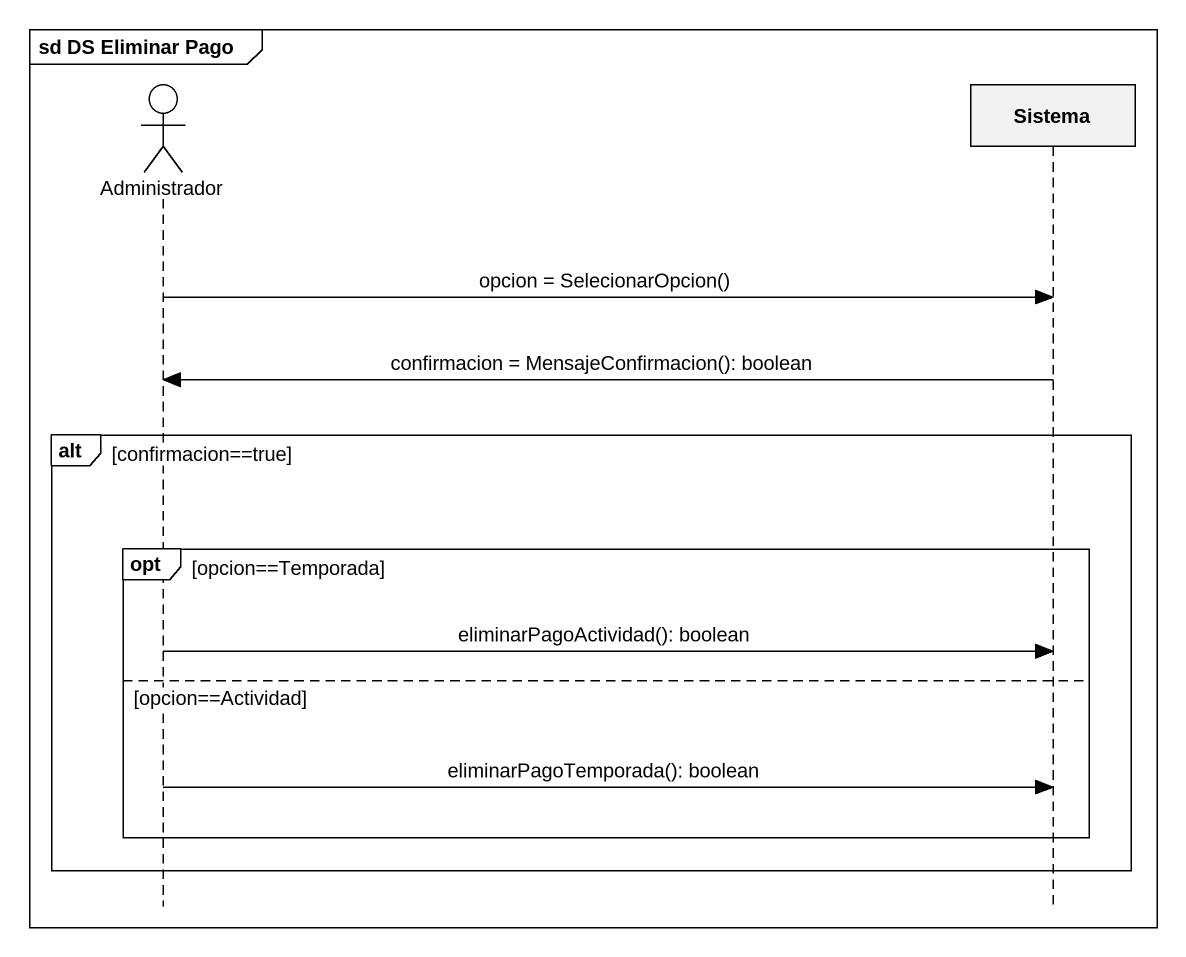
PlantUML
@startuml
mainframe sd DS Eliminar Pago
hide footbox
actor Administrador
participant Sistema

Administrador -> Sistema : opcion = SelecionarOpcion()
Sistema -> Administrador : confirmacion = MensajeConfirmacion(): boolean
alt confirmacion==true
  opt opcion==Temporada
    Administrador -> Sistema : eliminarPagoActividad(): boolean
  else opcion==Actividad
    Administrador -> Sistema : eliminarPagoTemporada(): boolean
  end
end
@enduml
